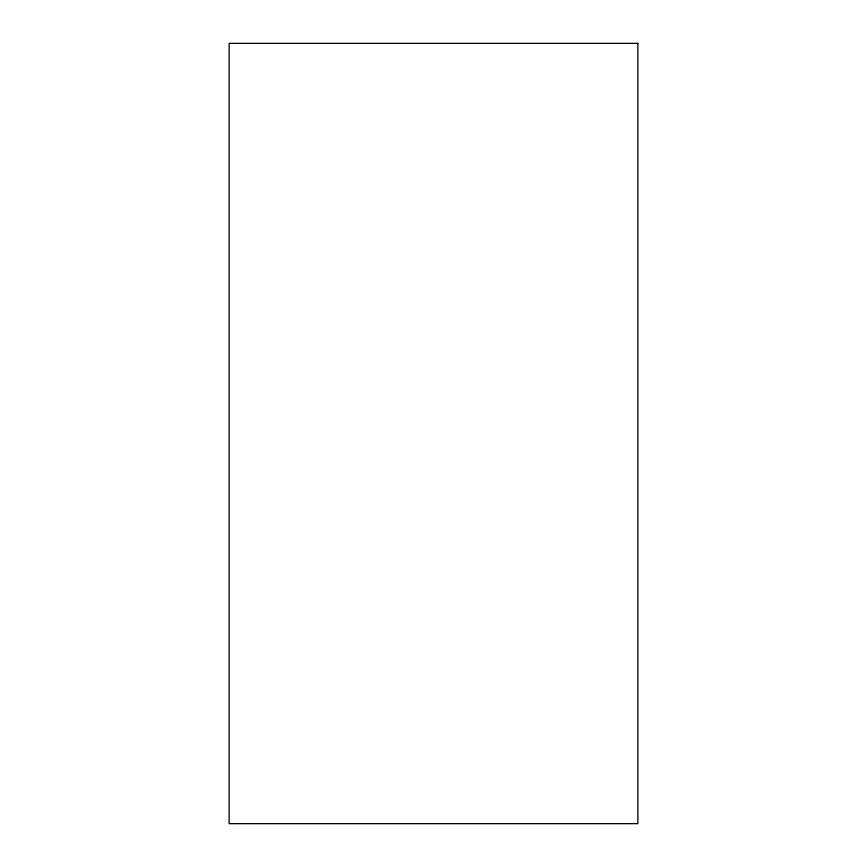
<?xml version="1.0" encoding="UTF-8"?>
<svg xmlns="http://www.w3.org/2000/svg" width="867" height="867" viewBox="0 0 867 867"><rect width="100%" height="100%" fill="white"/><g stroke="black" fill="none" stroke-linecap="round" stroke-linejoin="round"><path stroke-width="1.3" d="M637.863 43.35L229.137 43.35L229.137 823.65L637.863 823.65L637.863 43.35"/></g></svg>
